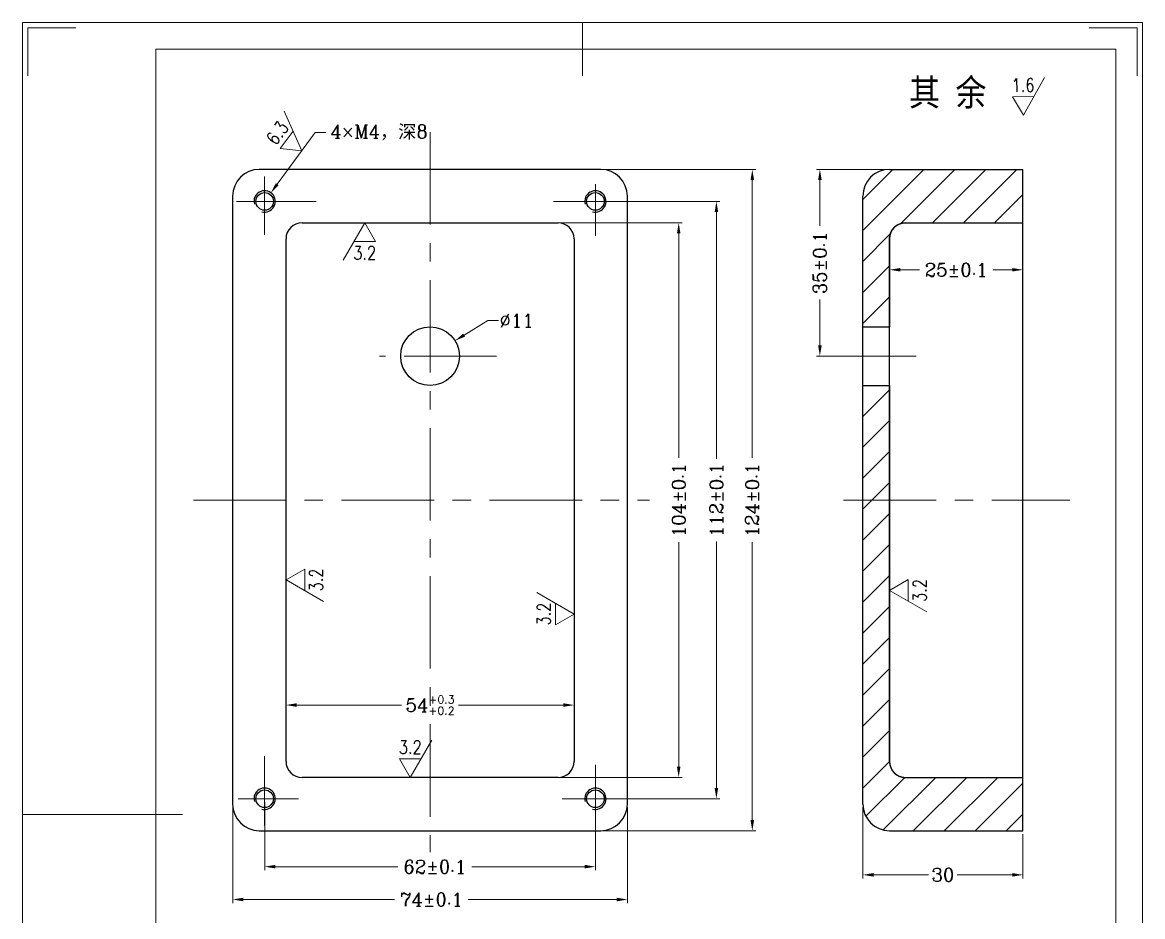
# Model space of a CAD drawing. Header units: millimetres. Extents: x 348 to 7549, y -2121 to -1262.
# Drawn here: x 6071.7 to 6281.7, y -1991.9 to -1824.3 of the extents above; entities that cross this region are included whole.
import ezdxf
from ezdxf.enums import TextEntityAlignment as Align

# ---------------------------------------------------------------- set-up
doc = ezdxf.new("R2010")
doc.units = ezdxf.units.MM
doc.header["$LTSCALE"] = 46.255
doc.header["$PDMODE"] = 3
doc.header["$PDSIZE"] = 8
doc.linetypes.add('CENTER', pattern=[0.6, 0.375, -0.075, 0.075, -0.075])
doc.layers.get('0').update_dxf_attribs({"linetype": 'CONTINUOUS'})
doc.layers.get('Defpoints').update_dxf_attribs({"linetype": 'CONTINUOUS'})
doc.layers.add('02___PRT_ALL_AXES', color=7, linetype='CONTINUOUS')
for name, color, linetype, lineweight in [('dim', 82, 'CONTINUOUS', 9), ('中心线', 2, 'CENTER', 13), ('图框_内框线', 5, 'CONTINUOUS', 13), ('图框_外框线', 7, 'CONTINUOUS', 13), ('图框_角线', 5, 'CONTINUOUS', 13), ('文字', 3, 'CONTINUOUS', 13)]:
    doc.layers.add(name, color=color, linetype=linetype, lineweight=lineweight)
doc.styles.add('ROMANC', font='romanc.shx', dxfattribs={"bigfont": 'gbcbig.shx'})
doc.styles.get("Standard").update_dxf_attribs({"font": 'txt', "width": 0.85, "bigfont": 'gbcbig.shx'})
doc.styles.add('TXT08', font='txt.shx', dxfattribs={"width": 0.8, "bigfont": 'gbcbig.shx'})
doc.dimstyles.new('YanXiu', dxfattribs={"dimtxt": 2.5, "dimasz": 2.2, "dimexe": 0.66, "dimexo": 0.66, "dimgap": 0.66, "dimtad": 0, "dimtoh": 1, "dimdsep": 46, "dimtxsty": 'ROMANC', "dimcen": 0, "dimclrd": 256, "dimclre": 131, "dimclrt": 42, "dimazin": 2, "dimtfac": 1, "dimtofl": 0, "dimtmove": 0, "dimatfit": 3, "dimfxl": 1, "dimlwd": 5, "dimlwe": 5, "dimarcsym": 0})

# ---------------------------------------------------------------- blocks, each defined once
blk = doc.blocks.new('*D147')
at = {"layer": 'Defpoints', "color": 0, "transparency": 16777216}
for p in [(6175.1, -1952.26), (6121.1, -1962.82), (6175.1, -1962.82)]:
    blk.add_point(p, dxfattribs=at)
at = {"layer": 'dim', "color": 131, "lineweight": 5, "transparency": 16777216}
for p, q in [((6121.1, -1962.16), (6121.1, -1951.6)), ((6175.1, -1962.16), (6175.1, -1951.6))]:
    blk.add_line(p, q, dxfattribs=at)
at = {"layer": 'dim', "lineweight": 5, "transparency": 16777216}
for p, q in [((6123.1, -1952.26), (6142.77, -1952.26)), ((6173.1, -1952.26), (6153.42, -1952.26))]:
    blk.add_line(p, q, dxfattribs=at)
at = {"layer": 'dim', "transparency": 16777216}
for points in [[(6123.1, -1951.92), (6123.1, -1952.59), (6121.1, -1952.26)], [(6173.1, -1951.92), (6173.1, -1952.59), (6175.1, -1952.26)]]:
    blk.add_solid(points, dxfattribs=at)
at = {"layer": 'dim', "color": 42, "transparency": 16777216, "insert": (6148.1, -1952.26), "char_height": 2.5, "attachment_point": 5, "style": 'ROMANC'}
blk.add_mtext('\\A1;54{\\H1.500000;\\S+0.3^ +0.2;}', dxfattribs=at)
blk = doc.blocks.new('*D148')
at = {"layer": 'Defpoints', "color": 0, "transparency": 16777216}
for p in [(6111.1, -1970.82), (6185.1, -1970.82), (6185.1, -1988.72)]:
    blk.add_point(p, dxfattribs=at)
at = {"layer": 'dim', "color": 131, "lineweight": 5, "transparency": 16777216}
for p, q in [((6111.1, -1971.48), (6111.1, -1989.38)), ((6185.1, -1971.48), (6185.1, -1989.38))]:
    blk.add_line(p, q, dxfattribs=at)
at = {"layer": 'dim', "lineweight": 5, "transparency": 16777216}
for p, q in [((6113.1, -1988.72), (6141.44, -1988.72)), ((6183.1, -1988.72), (6155.26, -1988.72))]:
    blk.add_line(p, q, dxfattribs=at)
at = {"layer": 'dim', "transparency": 16777216}
for points in [[(6113.1, -1988.38), (6113.1, -1989.05), (6111.1, -1988.72)], [(6183.1, -1988.38), (6183.1, -1989.05), (6185.1, -1988.72)]]:
    blk.add_solid(points, dxfattribs=at)
at = {"layer": 'dim', "color": 42, "transparency": 16777216, "insert": (6148.35, -1988.72), "char_height": 2.5, "attachment_point": 5, "style": 'ROMANC'}
blk.add_mtext('\\A1;74±0.1', dxfattribs=at)
blk = doc.blocks.new('*D149')
at = {"layer": 'Defpoints', "color": 0, "transparency": 16777216}
for p in [(6117.1, -1969.82), (6179.1, -1969.82), (6179.1, -1982.56)]:
    blk.add_point(p, dxfattribs=at)
at = {"layer": 'dim', "color": 131, "lineweight": 5, "transparency": 16777216}
for p, q in [((6117.1, -1970.48), (6117.1, -1983.22)), ((6179.1, -1970.48), (6179.1, -1983.22))]:
    blk.add_line(p, q, dxfattribs=at)
at = {"layer": 'dim', "lineweight": 5, "transparency": 16777216}
for p, q in [((6119.1, -1982.56), (6142.09, -1982.56)), ((6177.1, -1982.56), (6155.91, -1982.56))]:
    blk.add_line(p, q, dxfattribs=at)
at = {"layer": 'dim', "transparency": 16777216}
for points in [[(6119.1, -1982.22), (6119.1, -1982.89), (6117.1, -1982.56)], [(6177.1, -1982.22), (6177.1, -1982.89), (6179.1, -1982.56)]]:
    blk.add_solid(points, dxfattribs=at)
at = {"layer": 'dim', "color": 42, "transparency": 16777216, "insert": (6149, -1982.56), "char_height": 2.5, "attachment_point": 5, "style": 'ROMANC'}
blk.add_mtext('\\A1;62±0.1', dxfattribs=at)
blk = doc.blocks.new('*D150')
at = {"layer": 'Defpoints', "color": 0, "transparency": 16777216}
for p in [(6148.1, -1861.82), (6148.1, -1965.82), (6194.71, -1965.82)]:
    blk.add_point(p, dxfattribs=at)
at = {"layer": 'dim', "color": 131, "lineweight": 5, "transparency": 16777216}
for p, q in [((6148.76, -1861.82), (6195.37, -1861.82)), ((6148.76, -1965.82), (6195.37, -1965.82))]:
    blk.add_line(p, q, dxfattribs=at)
at = {"layer": 'dim', "lineweight": 5, "transparency": 16777216}
for p, q in [((6194.71, -1863.82), (6194.71, -1905.9)), ((6194.71, -1963.82), (6194.71, -1921.74))]:
    blk.add_line(p, q, dxfattribs=at)
at = {"layer": 'dim', "transparency": 16777216}
for points in [[(6194.38, -1863.82), (6195.04, -1863.82), (6194.71, -1861.82)], [(6194.38, -1963.82), (6195.04, -1963.82), (6194.71, -1965.82)]]:
    blk.add_solid(points, dxfattribs=at)
at = {"layer": 'dim', "color": 42, "transparency": 16777216, "insert": (6194.71, -1913.82), "char_height": 2.5, "attachment_point": 5, "rotation": 90, "style": 'ROMANC'}
blk.add_mtext('\\A1;104±0.1', dxfattribs=at)
blk = doc.blocks.new('*D151')
at = {"layer": 'Defpoints', "color": 0, "transparency": 16777216}
for p in [(6179.1, -1857.82), (6179.1, -1969.82), (6201.78, -1969.82)]:
    blk.add_point(p, dxfattribs=at)
at = {"layer": 'dim', "color": 131, "lineweight": 5, "transparency": 16777216}
for p, q in [((6179.76, -1857.82), (6202.44, -1857.82)), ((6179.76, -1969.82), (6202.44, -1969.82))]:
    blk.add_line(p, q, dxfattribs=at)
at = {"layer": 'dim', "lineweight": 5, "transparency": 16777216}
for p, q in [((6201.78, -1859.82), (6201.78, -1906.08)), ((6201.78, -1967.82), (6201.78, -1921.57))]:
    blk.add_line(p, q, dxfattribs=at)
at = {"layer": 'dim', "transparency": 16777216}
for points in [[(6201.45, -1859.82), (6202.11, -1859.82), (6201.78, -1857.82)], [(6201.45, -1967.82), (6202.11, -1967.82), (6201.78, -1969.82)]]:
    blk.add_solid(points, dxfattribs=at)
at = {"layer": 'dim', "color": 42, "transparency": 16777216, "insert": (6201.78, -1913.82), "char_height": 2.5, "attachment_point": 5, "rotation": 90, "style": 'ROMANC'}
blk.add_mtext('\\A1;112±0.1', dxfattribs=at)
blk = doc.blocks.new('*D152')
at = {"layer": 'Defpoints', "color": 0, "transparency": 16777216}
for p in [(6148.1, -1851.82), (6148.1, -1975.82), (6208.51, -1975.82)]:
    blk.add_point(p, dxfattribs=at)
at = {"layer": 'dim', "color": 131, "lineweight": 5, "transparency": 16777216}
for p, q in [((6148.76, -1851.82), (6209.17, -1851.82)), ((6148.76, -1975.82), (6209.17, -1975.82))]:
    blk.add_line(p, q, dxfattribs=at)
at = {"layer": 'dim', "lineweight": 5, "transparency": 16777216}
for p, q in [((6208.51, -1853.82), (6208.51, -1905.9)), ((6208.51, -1973.82), (6208.51, -1921.74))]:
    blk.add_line(p, q, dxfattribs=at)
at = {"layer": 'dim', "transparency": 16777216}
for points in [[(6208.18, -1853.82), (6208.85, -1853.82), (6208.51, -1851.82)], [(6208.18, -1973.82), (6208.85, -1973.82), (6208.51, -1975.82)]]:
    blk.add_solid(points, dxfattribs=at)
at = {"layer": 'dim', "color": 42, "transparency": 16777216, "insert": (6208.51, -1913.82), "char_height": 2.5, "attachment_point": 5, "rotation": 90, "style": 'ROMANC'}
blk.add_mtext('\\A1;124±0.1', dxfattribs=at)
blk = doc.blocks.new('*D153')
at = {"layer": 'Defpoints', "color": 0, "transparency": 16777216}
for p in [(6259.24, -1861.82), (6234.24, -1864.82), (6259.24, -1870.64)]:
    blk.add_point(p, dxfattribs=at)
at = {"layer": 'dim', "color": 131, "lineweight": 5, "transparency": 16777216}
for p, q in [((6259.24, -1862.48), (6259.24, -1871.3)), ((6234.24, -1865.48), (6234.24, -1871.3))]:
    blk.add_line(p, q, dxfattribs=at)
at = {"layer": 'dim', "lineweight": 5, "transparency": 16777216}
for p, q in [((6236.24, -1870.64), (6239.83, -1870.64)), ((6257.24, -1870.64), (6253.65, -1870.64))]:
    blk.add_line(p, q, dxfattribs=at)
at = {"layer": 'dim', "transparency": 16777216}
for points in [[(6236.24, -1870.31), (6236.24, -1870.97), (6234.24, -1870.64)], [(6257.24, -1870.31), (6257.24, -1870.97), (6259.24, -1870.64)]]:
    blk.add_solid(points, dxfattribs=at)
at = {"layer": 'dim', "color": 42, "transparency": 16777216, "insert": (6246.74, -1870.64), "char_height": 2.5, "attachment_point": 5, "style": 'ROMANC'}
blk.add_mtext('\\A1;25±0.1', dxfattribs=at)
blk = doc.blocks.new('*D154')
at = {"layer": 'Defpoints', "color": 0, "transparency": 16777216}
for p in [(6221.18, -1851.82), (6234.24, -1851.82), (6234.24, -1886.82)]:
    blk.add_point(p, dxfattribs=at)
at = {"layer": 'dim', "color": 131, "lineweight": 5, "transparency": 16777216}
for p, q in [((6233.58, -1851.82), (6220.52, -1851.82)), ((6233.58, -1886.82), (6220.52, -1886.82))]:
    blk.add_line(p, q, dxfattribs=at)
at = {"layer": 'dim', "lineweight": 5, "transparency": 16777216}
for p, q in [((6221.18, -1853.82), (6221.18, -1862.41)), ((6221.18, -1884.82), (6221.18, -1876.23))]:
    blk.add_line(p, q, dxfattribs=at)
at = {"layer": 'dim', "transparency": 16777216}
for points in [[(6220.85, -1853.82), (6221.52, -1853.82), (6221.18, -1851.82)], [(6220.85, -1884.82), (6221.52, -1884.82), (6221.18, -1886.82)]]:
    blk.add_solid(points, dxfattribs=at)
at = {"layer": 'dim', "color": 42, "transparency": 16777216, "insert": (6221.18, -1869.32), "char_height": 2.5, "attachment_point": 5, "rotation": 90, "style": 'ROMANC'}
blk.add_mtext('\\A1;35±0.1', dxfattribs=at)
blk = doc.blocks.new('*D155')
at = {"layer": 'Defpoints', "color": 0, "transparency": 16777216}
for p in [(6152.78, -1883.94), (6143.41, -1889.7)]:
    blk.add_point(p, dxfattribs=at)
at = {"layer": 'dim', "lineweight": 5, "transparency": 16777216}
for p, q in [((6158.93, -1880.16), (6154.48, -1882.9)), ((6160.93, -1880.16), (6158.93, -1880.16))]:
    blk.add_line(p, q, dxfattribs=at)
at = {"layer": 'dim', "transparency": 16777216}
blk.add_solid([(6154.31, -1882.61), (6154.66, -1883.18), (6152.78, -1883.94)], dxfattribs=at)
at = {"layer": 'dim', "color": 42, "transparency": 16777216, "insert": (6164.33, -1880.16), "char_height": 2.5, "attachment_point": 5, "style": 'ROMANC'}
blk.add_mtext('∅11', dxfattribs=at)
blk = doc.blocks.new('*D156')
at = {"layer": 'Defpoints', "color": 0, "transparency": 16777216}
for p in [(6118.28, -1856.21), (6115.91, -1859.44)]:
    blk.add_point(p, dxfattribs=at)
at = {"layer": 'dim', "lineweight": 5, "transparency": 16777216}
for p, q in [((6126.54, -1844.91), (6119.46, -1854.59)), ((6128.54, -1844.91), (6126.54, -1844.91))]:
    blk.add_line(p, q, dxfattribs=at)
at = {"layer": 'dim', "transparency": 16777216}
blk.add_solid([(6119.19, -1854.4), (6119.73, -1854.79), (6118.28, -1856.21)], dxfattribs=at)
at = {"layer": 'dim', "color": 42, "transparency": 16777216, "insert": (6138.53, -1844.91), "char_height": 2.5, "attachment_point": 5, "style": 'ROMANC'}
blk.add_mtext('4×M4{\\fFangSong|b0|i0|c134|p49;，深}8', dxfattribs=at)
blk = doc.blocks.new('*D157')
at = {"layer": 'Defpoints', "color": 0, "transparency": 16777216}
for p in [(6229.24, -1970.82), (6259.24, -1975.82), (6259.24, -1984.09)]:
    blk.add_point(p, dxfattribs=at)
at = {"layer": 'dim', "color": 131, "lineweight": 5, "transparency": 16777216}
for p, q in [((6229.24, -1971.48), (6229.24, -1984.75)), ((6259.24, -1976.48), (6259.24, -1984.75))]:
    blk.add_line(p, q, dxfattribs=at)
at = {"layer": 'dim', "lineweight": 5, "transparency": 16777216}
for p, q in [((6231.24, -1984.09), (6241.55, -1984.09)), ((6257.24, -1984.09), (6246.92, -1984.09))]:
    blk.add_line(p, q, dxfattribs=at)
at = {"layer": 'dim', "transparency": 16777216}
for points in [[(6231.24, -1983.76), (6231.24, -1984.43), (6229.24, -1984.09)], [(6257.24, -1983.76), (6257.24, -1984.43), (6259.24, -1984.09)]]:
    blk.add_solid(points, dxfattribs=at)
at = {"layer": 'dim', "color": 42, "transparency": 16777216, "insert": (6244.24, -1984.09), "char_height": 2.5, "attachment_point": 5, "style": 'ROMANC'}
blk.add_mtext('30', dxfattribs=at)

msp = doc.modelspace()

# ---------------------------------------------------------------- hatches: boundary and pattern name
at = {"linetype": 'Continuous'}
h = msp.add_hatch(dxfattribs=at)
h.set_pattern_fill('A', color=2, scale=4.108939, angle=45, style=0, pattern_type=0)
h.set_pattern_definition([(45, (6013.139, -2137.4617), (-2.90546, 2.90546), [])])
edge = h.paths.add_edge_path()
edge.add_line((6229.23634, -1970.82197), (6229.23634, -1892.32197))
edge.add_line((6229.23634, -1892.32197), (6234.23634, -1892.32197))
edge.add_line((6234.23634, -1892.32197), (6234.23634, -1962.82197))
edge.add_spline(control_points=[(6234.23634, -1962.82197), (6234.23634, -1964.57932), (6235.47898, -1965.82197), (6237.23634, -1965.82197)], knot_values=[0, 0, 0, 0, 1, 1, 1, 1], weights=[1, 0.804737854, 0.804737854, 1], degree=3, periodic=0)
edge.add_line((6237.23634, -1965.82197), (6258.73634, -1965.82197))
edge.add_line((6259.23634, -1966.32197), (6258.73634, -1965.82197))
edge.add_line((6259.23634, -1975.82197), (6259.23634, -1966.32197))
edge.add_line((6234.23634, -1975.82197), (6259.23634, -1975.82197))
edge.add_spline(control_points=[(6229.23634, -1970.82197), (6229.23634, -1973.7509), (6231.30741, -1975.82197), (6234.23634, -1975.82197)], knot_values=[0, 0, 0, 0, 1, 1, 1, 1], weights=[1, 0.804737854, 0.804737854, 1], degree=3, periodic=0)
edge = h.paths.add_edge_path()
edge.add_line((6229.23634, -1881.32197), (6229.23634, -1856.82197))
edge.add_spline(control_points=[(6229.23634, -1856.82197), (6229.23634, -1853.89303), (6231.30741, -1851.82197), (6234.23634, -1851.82197)], knot_values=[0, 0, 0, 0, 1, 1, 1, 1], weights=[1, 0.804737854, 0.804737854, 1], degree=3, periodic=0)
edge.add_line((6234.23634, -1851.82197), (6259.23634, -1851.82197))
edge.add_line((6259.23634, -1861.32197), (6259.23634, -1851.82197))
edge.add_line((6259.23634, -1861.32197), (6258.73634, -1861.82197))
edge.add_line((6237.23634, -1861.82197), (6258.73634, -1861.82197))
edge.add_spline(control_points=[(6234.23634, -1864.82197), (6234.23634, -1863.06461), (6235.47898, -1861.82197), (6237.23634, -1861.82197)], knot_values=[0, 0, 0, 0, 1, 1, 1, 1], weights=[1, 0.804737854, 0.804737854, 1], degree=3, periodic=0)
edge.add_line((6234.23634, -1864.82197), (6234.23634, -1881.32197))
edge.add_line((6229.23634, -1881.32197), (6234.23634, -1881.32197))

# ---------------------------------------------------------------- linework, layer by layer
at = {"color": 7, "linetype": 'Continuous'}
for p, q in [((6180.095, -1851.82197), (6116.095, -1851.82197)), ((6234.23634, -1851.82197), (6259.23634, -1851.82197)), ((6234.23634, -1851.82197), (6259.23634, -1851.82197)), ((6259.23634, -1861.32197), (6259.23634, -1851.82197)), ((6259.23634, -1975.82197), (6259.23634, -1851.82197)), ((6111.095, -1856.82197), (6111.095, -1970.82197)), ((6185.095, -1970.82197), (6185.095, -1856.82197)), ((6229.23634, -1881.32197), (6229.23634, -1856.82197)), ((6229.23634, -1970.82197), (6229.23634, -1856.82197)), ((6124.095, -1861.82197), (6172.095, -1861.82197)), ((6237.23634, -1861.82197), (6258.73634, -1861.82197)), ((6237.23634, -1861.82197), (6259.23634, -1861.82197)), ((6121.095, -1962.82197), (6121.095, -1864.82197)), ((6175.095, -1864.82197), (6175.095, -1962.82197)), ((6234.23634, -1864.82197), (6234.23634, -1881.32197)), ((6234.23634, -1962.82197), (6234.23634, -1864.82197)), ((6229.23634, -1881.32197), (6234.23634, -1881.32197)), ((6229.23634, -1881.32197), (6234.23634, -1881.32197)), ((6229.23634, -1970.82197), (6229.23634, -1892.32197)), ((6229.23634, -1892.32197), (6234.23634, -1892.32197)), ((6229.23634, -1892.32197), (6234.23634, -1892.32197)), ((6234.23634, -1892.32197), (6234.23634, -1962.82197)), ((6172.095, -1965.82197), (6124.095, -1965.82197)), ((6237.23634, -1965.82197), (6258.73634, -1965.82197)), ((6237.23634, -1965.82197), (6259.23634, -1965.82197)), ((6259.23634, -1975.82197), (6259.23634, -1966.32197)), ((6116.095, -1975.82197), (6180.095, -1975.82197)), ((6234.23634, -1975.82197), (6259.23634, -1975.82197)), ((6234.23634, -1975.82197), (6259.23634, -1975.82197))]:
    msp.add_line(p, q, dxfattribs=at)
msp.add_circle((6148.095, -1886.82197), 5.5, dxfattribs=at)
for centre, radius, start, end in [((6116.095, -1856.82197), 5, 90, 180), ((6180.095, -1856.82197), 5, 0, 90), ((6234.23634, -1856.82197), 5, 90, 180), ((6124.095, -1864.82197), 3, 90, 180), ((6172.095, -1864.82197), 3, 0, 90), ((6237.23634, -1864.82197), 3, 90, 180), ((6124.095, -1962.82197), 3, 180, 270), ((6172.095, -1962.82197), 3, 270, 0), ((6237.23634, -1962.82197), 3, 180, 270), ((6116.095, -1970.82197), 5, 180, 270), ((6180.095, -1970.82197), 5, 270, 0), ((6234.23634, -1970.82197), 5, 180, 270)]:
    msp.add_arc(centre, radius, start, end, dxfattribs=at)
at = {"color": 2, "linetype": 'Continuous'}
for centre in [(6117.095, -1857.82197), (6179.095, -1857.82197), (6117.095, -1969.82197), (6179.095, -1969.82197)]:
    msp.add_arc(centre, 2, 255, 195, dxfattribs=at)
at = {"color": 7, "linetype": 'Continuous', "end_tangent": (1, 0)}
for points, start_tangent in [([(6234.23634, -1864.82197), (6234.23652, -1864.78874), (6234.23708, -1864.75538), (6234.23801, -1864.72187), (6234.23932, -1864.68822), (6234.24102, -1864.65445), (6234.24311, -1864.62055), (6234.24559, -1864.58653), (6234.24848, -1864.5524), (6234.25176, -1864.51817), (6234.25546, -1864.48383), (6234.25956, -1864.4494), (6234.26409, -1864.41488), (6234.26903, -1864.38028), (6234.2744, -1864.34561), (6234.2802, -1864.31087), (6234.28642, -1864.27608), (6234.29309, -1864.24123), (6234.30019, -1864.20634), (6234.30773, -1864.17141), (6234.31571, -1864.13645), (6234.32414, -1864.10147), (6234.33302, -1864.06648), (6234.34236, -1864.03148), (6234.35214, -1863.99649), (6234.36239, -1863.96151), (6234.37309, -1863.92655), (6234.38424, -1863.89162), (6234.39586, -1863.85672), (6234.40795, -1863.82187), (6234.42049, -1863.78707), (6234.4335, -1863.75234), (6234.44698, -1863.71768), (6234.46091, -1863.6831), (6234.47532, -1863.64861), (6234.49019, -1863.61422), (6234.50552, -1863.57994), (6234.52132, -1863.54578), (6234.53758, -1863.51174), (6234.5543, -1863.47784), (6234.57149, -1863.44408), (6234.58913, -1863.41048), (6234.60724, -1863.37704), (6234.6258, -1863.34377), (6234.64481, -1863.31068), (6234.66427, -1863.27779), (6234.68419, -1863.24509), (6234.70455, -1863.21261), (6234.72535, -1863.18034), (6234.7466, -1863.14829), (6234.76828, -1863.11649), (6234.79039, -1863.08492), (6234.81293, -1863.05361), (6234.83589, -1863.02256), (6234.85928, -1862.99178), (6234.88307, -1862.96128), (6234.90728, -1862.93107), (6234.93189, -1862.90115), (6234.9569, -1862.87154), (6234.98231, -1862.84223), (6235.0081, -1862.81325), (6235.03427, -1862.78459), (6235.06082, -1862.75626), (6235.08774, -1862.72828), (6235.11502, -1862.70065), (6235.14265, -1862.67337), (6235.17064, -1862.64645), (6235.19896, -1862.6199), (6235.22762, -1862.59373), (6235.25661, -1862.56793), (6235.28591, -1862.54253), (6235.31553, -1862.51752), (6235.34545, -1862.49291), (6235.37566, -1862.4687), (6235.40616, -1862.4449), (6235.43694, -1862.42152), (6235.46799, -1862.39855), (6235.4993, -1862.37601), (6235.53086, -1862.3539), (6235.56267, -1862.33222), (6235.59471, -1862.31098), (6235.62698, -1862.29018), (6235.65947, -1862.26981), (6235.69216, -1862.2499), (6235.72506, -1862.23043), (6235.75815, -1862.21142), (6235.79141, -1862.19286), (6235.82485, -1862.17476), (6235.85846, -1862.15711), (6235.89221, -1862.13993), (6235.92612, -1862.1232), (6235.96015, -1862.10694), (6235.99432, -1862.09115), (6236.0286, -1862.07581), (6236.06299, -1862.06094), (6236.09748, -1862.04654), (6236.13206, -1862.0326), (6236.16672, -1862.01913), (6236.20145, -1862.00612), (6236.23624, -1861.99357), (6236.27109, -1861.98149), (6236.30599, -1861.96987), (6236.34092, -1861.95871), (6236.37588, -1861.94801), (6236.41087, -1861.93777), (6236.44586, -1861.92798), (6236.48085, -1861.91865), (6236.51585, -1861.90977), (6236.55082, -1861.90134), (6236.58578, -1861.89335), (6236.62071, -1861.88581), (6236.6556, -1861.87871), (6236.69045, -1861.87205), (6236.72525, -1861.86582), (6236.75998, -1861.86003), (6236.79466, -1861.85466), (6236.82925, -1861.84971), (6236.86377, -1861.84519), (6236.8982, -1861.84108), (6236.93254, -1861.83739), (6236.96678, -1861.8341), (6237.00091, -1861.83122), (6237.03493, -1861.82873), (6237.06882, -1861.82665), (6237.1026, -1861.82495), (6237.13624, -1861.82364), (6237.16975, -1861.8227), (6237.20312, -1861.82215), (6237.23634, -1861.82197)], (0, 1)), ([(6234.23634, -1962.82197), (6234.23652, -1962.85519), (6234.23708, -1962.88855), (6234.23801, -1962.92206), (6234.23932, -1962.95571), (6234.24102, -1962.98948), (6234.24311, -1963.02338), (6234.24559, -1963.0574), (6234.24848, -1963.09153), (6234.25176, -1963.12577), (6234.25546, -1963.1601), (6234.25956, -1963.19453), (6234.26409, -1963.22905), (6234.26903, -1963.26365), (6234.2744, -1963.29832), (6234.2802, -1963.33306), (6234.28642, -1963.36785), (6234.29309, -1963.4027), (6234.30019, -1963.43759), (6234.30773, -1963.47252), (6234.31571, -1963.50748), (6234.32414, -1963.54246), (6234.33302, -1963.57745), (6234.34236, -1963.61245), (6234.35214, -1963.64744), (6234.36239, -1963.68242), (6234.37309, -1963.71738), (6234.38424, -1963.75232), (6234.39586, -1963.78721), (6234.40795, -1963.82206), (6234.42049, -1963.85686), (6234.4335, -1963.89159), (6234.44698, -1963.92625), (6234.46091, -1963.96083), (6234.47532, -1963.99532), (6234.49019, -1964.02971), (6234.50552, -1964.06399), (6234.52132, -1964.09815), (6234.53758, -1964.13219), (6234.5543, -1964.16609), (6234.57149, -1964.19985), (6234.58913, -1964.23345), (6234.60724, -1964.26689), (6234.6258, -1964.30016), (6234.64481, -1964.33325), (6234.66427, -1964.36614), (6234.68419, -1964.39884), (6234.70455, -1964.43133), (6234.72535, -1964.46359), (6234.7466, -1964.49564), (6234.76828, -1964.52745), (6234.79039, -1964.55901), (6234.81293, -1964.59032), (6234.83589, -1964.62137), (6234.85928, -1964.65215), (6234.88307, -1964.68265), (6234.90728, -1964.71286), (6234.93189, -1964.74278), (6234.9569, -1964.77239), (6234.98231, -1964.8017), (6235.0081, -1964.83068), (6235.03427, -1964.85934), (6235.06082, -1964.88767), (6235.08774, -1964.91565), (6235.11502, -1964.94329), (6235.14265, -1964.97057), (6235.17064, -1964.99748), (6235.19896, -1965.02403), (6235.22762, -1965.05021), (6235.25661, -1965.076), (6235.28591, -1965.1014), (6235.31553, -1965.12641), (6235.34545, -1965.15103), (6235.37566, -1965.17523), (6235.40616, -1965.19903), (6235.43694, -1965.22241), (6235.46799, -1965.24538), (6235.4993, -1965.26792), (6235.53086, -1965.29003), (6235.56267, -1965.31171), (6235.59471, -1965.33295), (6235.62698, -1965.35376), (6235.65947, -1965.37412), (6235.69216, -1965.39403), (6235.72506, -1965.4135), (6235.75815, -1965.43251), (6235.79141, -1965.45107), (6235.82485, -1965.46917), (6235.85846, -1965.48682), (6235.89221, -1965.504), (6235.92612, -1965.52073), (6235.96015, -1965.53699), (6235.99432, -1965.55279), (6236.0286, -1965.56812), (6236.06299, -1965.58299), (6236.09748, -1965.59739), (6236.13206, -1965.61133), (6236.16672, -1965.6248), (6236.20145, -1965.63781), (6236.23624, -1965.65036), (6236.27109, -1965.66244), (6236.30599, -1965.67406), (6236.34092, -1965.68522), (6236.37588, -1965.69592), (6236.41087, -1965.70616), (6236.44586, -1965.71595), (6236.48085, -1965.72528), (6236.51585, -1965.73416), (6236.55082, -1965.74259), (6236.58578, -1965.75058), (6236.62071, -1965.75812), (6236.6556, -1965.76522), (6236.69045, -1965.77188), (6236.72525, -1965.77811), (6236.75998, -1965.78391), (6236.79466, -1965.78927), (6236.82925, -1965.79422), (6236.86377, -1965.79874), (6236.8982, -1965.80285), (6236.93254, -1965.80654), (6236.96678, -1965.80983), (6237.00091, -1965.81271), (6237.03493, -1965.8152), (6237.06882, -1965.81728), (6237.1026, -1965.81898), (6237.13624, -1965.8203), (6237.16975, -1965.82123), (6237.20312, -1965.82178), (6237.23634, -1965.82197)], (0, -1))]:
    msp.add_spline(points, degree=3, dxfattribs=dict(at, start_tangent=start_tangent))
at = {"layer": '02___PRT_ALL_AXES', "color": 7, "linetype": 'Continuous'}
for centre in [(6117.095, -1857.82197), (6179.095, -1857.82197), (6117.095, -1969.82197), (6179.095, -1969.82197)]:
    msp.add_circle(centre, 1.65, dxfattribs=at)
at = {"layer": 'dim'}
for p, q in [((6259.37252, -1841.67812), (6263.28037, -1834.60266)), ((6257.28572, -1838.2171), (6261.32644, -1838.14039)), ((6259.37252, -1841.67812), (6257.28572, -1838.2171)), ((6124.04552, -1848.31679), (6120.78055, -1840.92265)), ((6120.02752, -1847.88203), (6122.41303, -1844.61972)), ((6124.04552, -1848.31679), (6120.02752, -1847.88203)), ((6135.85072, -1861.82197), (6131.80927, -1868.82197)), ((6135.85072, -1861.82197), (6137.87145, -1865.32197)), ((6137.87145, -1865.32197), (6133.83, -1865.32197)), ((6121.095, -1928.79667), (6124.595, -1926.77594)), ((6124.595, -1926.77594), (6124.595, -1930.8174)), ((6121.095, -1928.79667), (6128.095, -1932.83812)), ((6234.23634, -1930.76462), (6237.73634, -1928.74389)), ((6237.73634, -1928.74389), (6237.73634, -1932.78535)), ((6175.095, -1935.18747), (6168.095, -1931.14602)), ((6234.23634, -1930.76462), (6241.23634, -1934.80607)), ((6171.595, -1937.2082), (6171.595, -1933.16675)), ((6175.095, -1935.18747), (6171.595, -1937.2082)), ((6144.38587, -1965.82197), (6148.42733, -1958.82197)), ((6144.38587, -1965.82197), (6142.36515, -1962.32197)), ((6142.36515, -1962.32197), (6146.4066, -1962.32197))]:
    msp.add_line(p, q, dxfattribs=at)
at = {"layer": '中心线'}
for p, q in [((6148.095, -1844.8278), (6148.095, -1979.86292)), ((6117.095, -1853.16665), (6117.095, -1864.11852)), ((6179.095, -1854.59339), (6179.095, -1864.28539)), ((6111.82567, -1857.82197), (6126.77754, -1857.82197)), ((6171.21678, -1857.82197), (6183.88608, -1857.82197)), ((6160.57626, -1886.82197), (6138.595, -1886.82197)), ((6239.23634, -1886.82197), (6224.23634, -1886.82197)), ((6103.74331, -1913.82197), (6189.26779, -1913.82197)), ((6225.63569, -1913.82197), (6268.00965, -1913.82197)), ((6117.095, -1961.80935), (6117.095, -1974.81704)), ((6179.095, -1963.48583), (6179.095, -1975.48927)), ((6112.11739, -1969.82197), (6123.46491, -1969.82197)), ((6172.84863, -1969.82197), (6184.84754, -1969.82197))]:
    msp.add_line(p, q, dxfattribs=at)
at = {"layer": '图框_内框线'}
for points in [[(6176.67904, -1824.25676), (6176.67904, -1834.25676)], [(6071.67904, -1972.75676), (6101.67904, -1972.75676)]]:
    msp.add_lwpolyline(points, dxfattribs=at)
msp.add_lwpolyline([(6096.67904, -2116.25676), (6276.67904, -2116.25676), (6276.67904, -1829.25676), (6096.67904, -1829.25676)], close=True, dxfattribs=at)
at = {"layer": '图框_外框线'}
msp.add_lwpolyline([(6071.67904, -2121.25676), (6281.67904, -2121.25676), (6281.67904, -1824.25676), (6071.67904, -1824.25676)], close=True, dxfattribs=at)
at = {"layer": '图框_角线', "flags": 128}
for points in [[(6072.67904, -1834.25676), (6072.67904, -1825.25676), (6081.67904, -1825.25676)], [(6271.67904, -1825.25676), (6280.67904, -1825.25676), (6280.67904, -1834.25676)]]:
    msp.add_lwpolyline(points, dxfattribs=at)

# ---------------------------------------------------------------- texts
at = {"layer": 'dim', "style": 'TXT08', "width": 0.8}
for s, rotation, p in [('1.6', 1.0876714, (6259.26512, -1836.0211)), ('6.3', 53.8244179, (6119.47829, -1844.97707)), ('3.2', 90, (6126.75303, -1928.79667)), ('3.2', 90, (6239.89437, -1930.76462)), ('3.2', 90, (6169.43697, -1935.18747))]:
    msp.add_text(s, height=2.5, rotation=rotation, dxfattribs=at).set_placement(p, align=Align.MIDDLE)
for p in [(6135.85072, -1867.48), (6144.38587, -1960.16393)]:
    msp.add_text('3.2', height=2.5, dxfattribs=at).set_placement(p, align=Align.MIDDLE)
at = {"layer": '文字', "insert": (6237.90785, -1834.87857), "char_height": 5, "width": 28.1416419, "attachment_point": 1}
msp.add_mtext('{\\fSimSun|b0|i0|c134|p2;其 余} ', dxfattribs=at)

# ---------------------------------------------------------------- dimensions: what is measured, and where the dimension line sits
at = {"layer": 'dim'}
dim = msp.add_diameter_dim_2p(p1=(6115.91448, -1859.43639), p2=(6118.27553, -1856.20754), text='4×M4{\\fFangSong|b0|i0|c134|p49;，深}8', dimstyle='YanXiu', override={"dimasz": 2}, dxfattribs=at)
dim.commit()
dim.dimension.update_dxf_attribs({"geometry": '*D156', "text_midpoint": (6138.52546, -1844.91027), "dimtype": 163})
for base, p1, p2, picture, middle in [((6208.51304, -1975.82197), (6148.095, -1851.82197), (6148.095, -1975.82197), '*D152', (6208.51304, -1913.82197)), ((6221.18281, -1851.82197), (6234.23634, -1886.82197), (6234.23634, -1851.82197), '*D154', (6221.18281, -1869.32197)), ((6201.77934, -1969.82197), (6179.095, -1857.82197), (6179.095, -1969.82197), '*D151', (6201.77934, -1913.82197)), ((6194.70991, -1965.82197), (6148.095, -1861.82197), (6148.095, -1965.82197), '*D150', (6194.70991, -1913.82197))]:
    dim = msp.add_linear_dim(base=base, p1=p1, p2=p2, angle=90, dimstyle='YanXiu', override={"dimasz": 2, "dimgap": 0.66, "dimtoh": 0, "dimtol": 1, "dimlim": 0, "dimtp": 0.1, "dimtm": 0.1, "dimtfac": 1, "dimtdec": 3, "dimtolj": 1}, dxfattribs=at)
    dim.commit()
    dim.dimension.update_dxf_attribs({"geometry": picture, "text_midpoint": middle})
for base, p1, p2, override, picture, middle in [((6259.23634, -1870.63897), (6234.23634, -1864.82197), (6259.23634, -1861.82197), {"dimasz": 2, "dimgap": 0.66, "dimtoh": 0, "dimtol": 1, "dimlim": 0, "dimtp": 0.1, "dimtm": 0.1, "dimtfac": 1, "dimtdec": 3, "dimtolj": 1}, '*D153', (6246.73634, -1870.63897)), ((6175.095, -1952.25572), (6121.095, -1962.82197), (6175.095, -1962.82197), {"dimasz": 2, "dimgap": 0.66, "dimtoh": 0, "dimtol": 1, "dimlim": 0, "dimtp": 0.3, "dimtm": -0.2, "dimtfac": 0.6, "dimtdec": 3, "dimtolj": 1}, '*D147', (6148.095, -1952.25572)), ((6259.23634, -1984.09341), (6229.23634, -1970.82197), (6259.23634, -1975.82197), {"dimasz": 2}, '*D157', (6244.23634, -1984.09341))]:
    dim = msp.add_linear_dim(base=base, p1=p1, p2=p2, dimstyle='YanXiu', override=override, dxfattribs=at)
    dim.commit()
    dim.dimension.update_dxf_attribs({"geometry": picture, "text_midpoint": middle})
dim = msp.add_diameter_dim_2p(p1=(6143.40903, -1889.7015), p2=(6152.78097, -1883.94243), dimstyle='YanXiu', override={"dimasz": 2}, dxfattribs=at)
dim.commit()
dim.dimension.update_dxf_attribs({"geometry": '*D155', "text_midpoint": (6164.32691, -1880.16458), "dimtype": 163})
for base, p1, p2, picture, middle in [((6185.095, -1988.71719), (6111.095, -1970.82197), (6185.095, -1970.82197), '*D148', (6148.35412, -1988.71719)), ((6179.095, -1982.55774), (6117.095, -1969.82197), (6179.095, -1969.82197), '*D149', (6149.00313, -1982.55774))]:
    dim = msp.add_linear_dim(base=base, p1=p1, p2=p2, dimstyle='YanXiu', override={"dimasz": 2, "dimgap": 0.66, "dimtoh": 0, "dimtol": 1, "dimlim": 0, "dimtp": 0.1, "dimtm": 0.1, "dimtfac": 1, "dimtdec": 3, "dimtolj": 1}, dxfattribs=at)
    dim.commit()
    dim.dimension.update_dxf_attribs({"geometry": picture, "text_midpoint": middle, "dimtype": 160})

doc.saveas('drawing.dxf')
